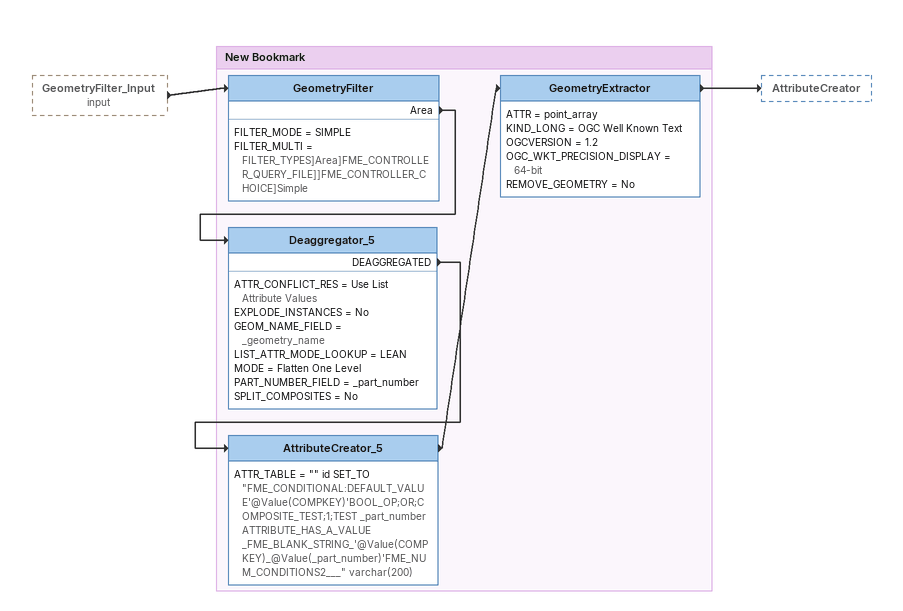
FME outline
GeometryFilter_Input (input) [outside]
    -> GeometryFilter

Bookmark: New Bookmark
GeometryFilter
    FILTER_MODE = SIMPLE
    FILTER_MULTI = FILTER_TYPES]Area]FME_CONTROLLER_QUERY_FILE]]FME_CONTROLLER_CHOICE]Simple
    Area -> Deaggregator_5
Deaggregator_5
    ATTR_CONFLICT_RES = Use List Attribute Values
    EXPLODE_INSTANCES = No
    GEOM_NAME_FIELD = _geometry_name
    LIST_ATTR_MODE_LOOKUP = LEAN
    MODE = Flatten One Level
    PART_NUMBER_FIELD = _part_number
    SPLIT_COMPOSITES = No
    DEAGGREGATED -> AttributeCreator_5
AttributeCreator_5
    ATTR_TABLE = "" id SET_TO "FME_CONDITIONAL:DEFAULT_VALUE'@Value(COMPKEY)'BOOL_OP;OR;COMPOSITE_TEST;1;TEST _part_number ATTRIBUTE_HAS_A_VALUE _FME_BLANK_STRING_'@Value(COMPKEY)_@Value(_part_number)'FME_NUM_CONDITIONS2___" varchar(200)
    -> GeometryExtractor
GeometryExtractor
    ATTR = point_array
    KIND_LONG = OGC Well Known Text
    OGCVERSION = 1.2
    OGC_WKT_PRECISION_DISPLAY = 64-bit
    REMOVE_GEOMETRY = No
    -> AttributeCreator
